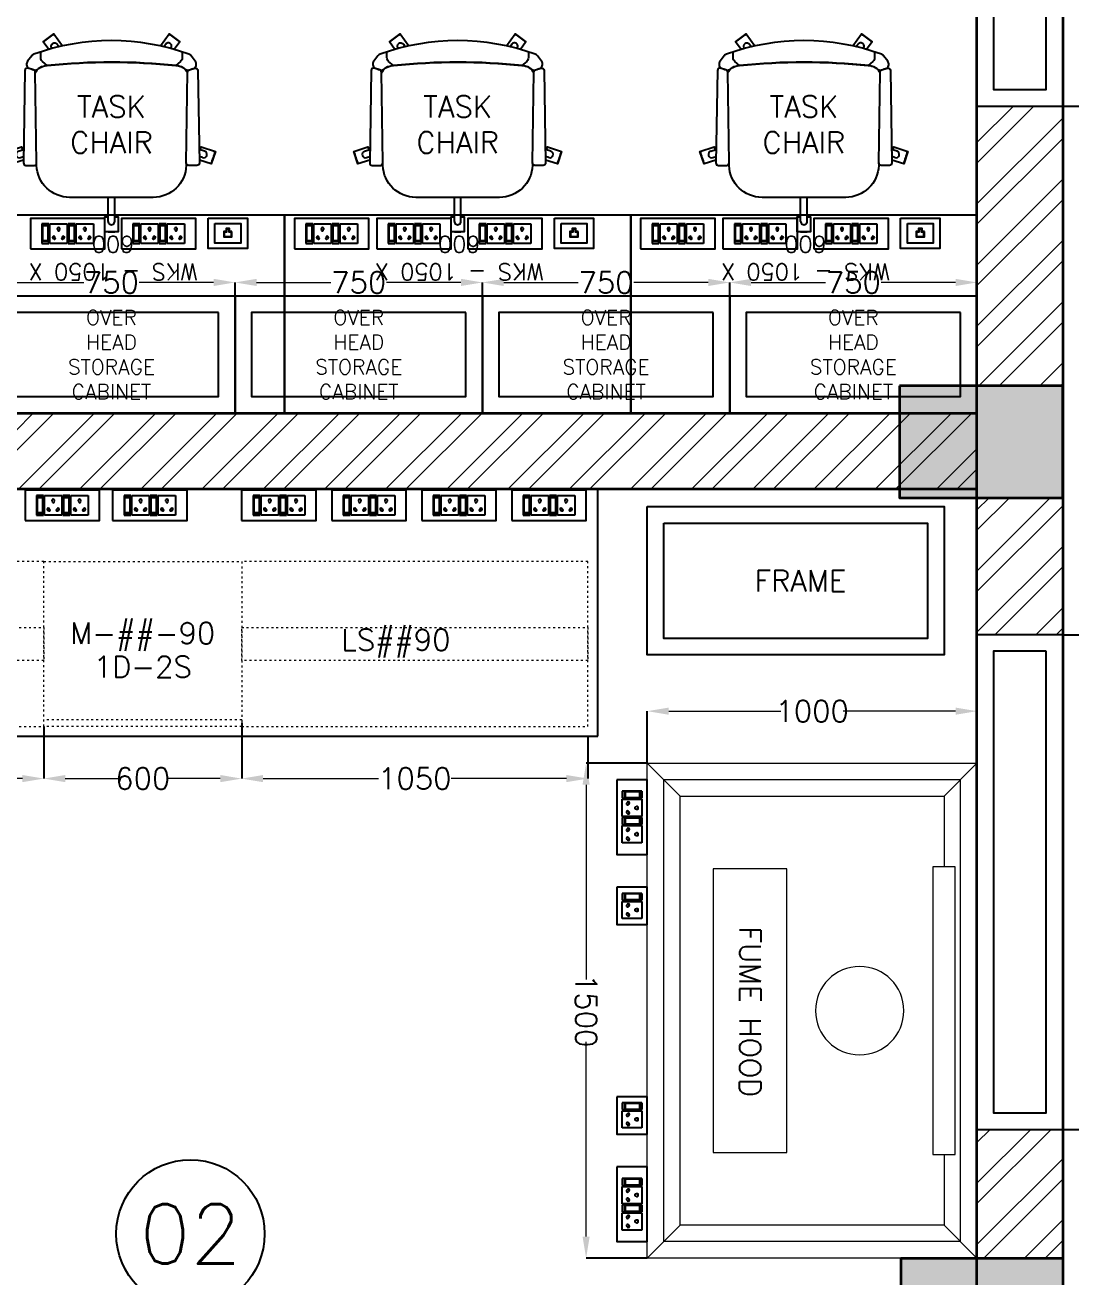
# Model space of a CAD drawing. Extents: x -52083 to 49512, y -145230 to 20224.
# Drawn here: x -27205 to -24033, y -5681 to -1885 of the extents above; entities that cross this region are included whole.
import ezdxf
from ezdxf.enums import TextEntityAlignment as Align

# ---------------------------------------------------------------- set-up
doc = ezdxf.new("R2010")
doc.units = 0
doc.header["$LTSCALE"] = 0.5
doc.header["$MEASUREMENT"] = 0
doc.header["$PDMODE"] = 32
doc.linetypes.add('ACAD_ISO03W100', pattern=[30, 12, -18])
for name, color, linetype, lineweight in [('COL', 1, 'Continuous', 35), ('DIM', 3, 'Continuous', 5), ('Hatch-1', 8, 'Continuous', 5), ('Sa-Block Text', 7, 'Continuous', 18), ('SUDHA', 7, 'Continuous', 13), ('wall-1', 7, 'Continuous', 35)]:
    doc.layers.add(name, color=color, linetype=linetype, lineweight=lineweight)
for name, color, linetype in [('Godrej chairs', 22, 'Continuous'), ('Godrej Furniture', 21, 'Continuous'), ('PDF_Text', 5, 'Continuous'), ('SA-3MRP', 1, 'Continuous'), ('SA-6MRP', 1, 'Continuous'), ('SA-6MUP', 223, 'Continuous'), ('SA-FUR', 3, 'Continuous'), ('SA-Lan', 3, 'Continuous')]:
    doc.layers.add(name, color=color, linetype=linetype)
doc.styles.get("Standard").update_dxf_attribs({"font": 'romans.shx'})
doc.dimstyles.new('Sa-dim', dxfattribs={"dimtxt": 65, "dimasz": 65, "dimexe": 0, "dimexo": 0, "dimtad": 0, "dimdec": 0, "dimdsep": 46, "dimtxsty": 'Standard', "dimcen": 0, "dimclrd": 256, "dimclre": 7, "dimclrt": 1, "dimadec": 0, "dimazin": 0, "dimtfac": 1, "dimtdec": 0, "dimtmove": 0, "dimatfit": 3, "dimfxl": 1, "dimlwd": -1, "dimarcsym": 0})
pattern_1 = [(45, (5394.74, 2e-13), (-92.80777, 92.80777), []), (45, (5456.61, 2e-13), (-92.80777, 92.80777), [])]

# ---------------------------------------------------------------- blocks, each defined once
blk = doc.blocks.new('*U109')
at = {"color": 5}
blk.add_wipeout([(50, 400), (50, 240), (1450, 240), (1450, 400)], dxfattribs=at)
blk.add_wipeout([(0, 450), (0, 190), (1500, 190), (1500, 450)], dxfattribs=at)
for points in [[(0, 450), (0, 190), (1500, 190), (1500, 450)], [(50, 400), (50, 240), (1450, 240), (1450, 400)]]:
    blk.add_lwpolyline(points, close=True, dxfattribs=at)
blk = doc.blocks.new('*D416')
at = {"layer": 'Defpoints', "color": 0, "transparency": 16777216}
for p in [(-24057.5, -630.5), (-23766.3, -630.5), (-24057.5, -2130.5)]:
    blk.add_point(p, dxfattribs=at)
at = {"layer": 'DIM', "color": 7, "lineweight": -2, "transparency": 16777216}
for p, q in [((-24057.5, -630.5), (-23766.3, -630.5)), ((-24057.5, -2130.5), (-23766.3, -2130.5))]:
    blk.add_line(p, q, dxfattribs=at)
at = {"layer": 'DIM', "transparency": 16777216}
for p, q in [((-23766.3, -695.5), (-23766.3, -1286)), ((-23766.3, -2065.5), (-23766.3, -1475.1))]:
    blk.add_line(p, q, dxfattribs=at)
for points in [[(-23777.1, -695.5), (-23755.5, -695.5), (-23766.3, -630.5)], [(-23777.1, -2065.5), (-23755.5, -2065.5), (-23766.3, -2130.5)]]:
    blk.add_solid(points, dxfattribs=at)
at = {"layer": 'DIM', "color": 1, "transparency": 16777216, "insert": (-23766.3, -1380.5), "char_height": 65, "attachment_point": 5, "rotation": 90}
blk.add_mtext('1500', dxfattribs=at)
blk = doc.blocks.new('*D421')
at = {"layer": 'Defpoints', "color": 0, "transparency": 16777216}
for p in [(-24057.5, -3733.4), (-23766.3, -3733.4), (-24057.5, -5233.4)]:
    blk.add_point(p, dxfattribs=at)
at = {"layer": 'DIM', "color": 7, "lineweight": -2, "transparency": 16777216}
for p, q in [((-24057.5, -3733.4), (-23766.3, -3733.4)), ((-24057.5, -5233.4), (-23766.3, -5233.4))]:
    blk.add_line(p, q, dxfattribs=at)
at = {"layer": 'DIM', "transparency": 16777216}
for p, q in [((-23766.3, -3798.4), (-23766.3, -4388.9)), ((-23766.3, -5168.4), (-23766.3, -4577.9))]:
    blk.add_line(p, q, dxfattribs=at)
for points in [[(-23777.1, -3798.4), (-23755.5, -3798.4), (-23766.3, -3733.4)], [(-23777.1, -5168.4), (-23755.5, -5168.4), (-23766.3, -5233.4)]]:
    blk.add_solid(points, dxfattribs=at)
at = {"layer": 'DIM', "color": 1, "transparency": 16777216, "insert": (-23766.3, -4483.4), "char_height": 65, "attachment_point": 5, "rotation": 90}
blk.add_mtext('1500', dxfattribs=at)
blk = doc.blocks.new('Taskchair')
at = {"layer": 'Godrej chairs', "color": 7, "ltscale": 10}
for p, q in [((-214.6, 220.3), (-214.6, 220.3)), ((-282.4, -81.2), (-266.1, -76)), ((-276.2, -100.3), (-266.5, -97.1)), ((282.4, -81.2), (266.1, -76)), ((276.2, -100.3), (266.5, -97.1)), ((-10, -293.7), (-10, -221.3)), ((10, -293.7), (10, -221.3))]:
    blk.add_line(p, q, dxfattribs=at)
for points in [[(-190.2, 227.7), (-207.2, 251.2), (-174.8, 274.7), (-148.4, 238.3)], [(148.4, 238.3), (174.8, 274.7), (207.2, 251.2), (190.2, 227.7)], [(164.5, 243.5), (164.5, 243.5)], [(180.7, 231.7), (180.7, 231.7)], [(-241.7, 208.3), (-241.7, 208.3)], [(-234.9, 213.3), (-234.9, 213.3)], [(214.6, 220.3), (214.6, 220.3)], [(214.6, 220.3), (214.6, 220.3)], [(214.6, 220.3), (214.6, 220.3)], [(241.7, 208.3), (241.7, 208.3)], [(-218.9, 171.1), (-218.9, 171.1)], [(-218.9, 171.1), (-218.9, 171.1)], [(-195, 179.1), (-195, 179.1)], [(195, 179.1), (195, 179.1)], [(218.9, 171.1), (218.9, 171.1)], [(218.9, 171.1), (218.9, 171.1)], [(218.9, 171.1), (218.9, 171.1)], [(-266.6, -107.7), (-302.9, -119.5), (-315.3, -81.4), (-272.5, -67.5), (-269.4, -77)], [(269.4, -77), (272.5, -67.5), (315.3, -81.4), (302.9, -119.5), (266.6, -107.7)], [(10, -280), (20, -280), (20, -325), (-20, -325), (-20, -280), (-10, -280)]]:
    blk.add_lwpolyline(points, dxfattribs=at)
for points in [[(-174.5, 274.2, 0.030798), (-206.8, 250.7)], [(206.8, 250.7, 0.030798), (174.5, 274.2)], [(221.5, 169, 0.261227), (235.8, 165.9, 0.000719), (251.5, 171, 0.414214), (254.3, 192), (241.7, 208.3, 0.143437), (234.9, 213.3, 0.174712), (-234.9, 213.3, 0.143437), (-241.7, 208.3), (-254.3, 192, 0.414214), (-251.5, 171, 0.000719), (-235.8, 165.9, 0.261227), (-221.5, 169, -0.182992), (-195, 179.1), (-209.5, 191.6, -0.217315), (-214.6, 202.9), (-214.6, 220.3)], [(-179.9, 230.6), (-180.7, 231.7, -1), (-164.5, 243.5), (-159, 235.9)], [(179.9, 230.6), (180.7, 231.7, 1), (164.5, 243.5), (159, 235.9)], [(214.6, 220.3), (214.6, 220.3), (214.6, 202.9, -0.217315), (209.5, 191.6), (195, 179.1, -0.161268), (218.9, 171.1), (218.9, 171.1)], [(-231.1, 156.3, -0.28884), (-195, 179.1, -0.051282), (195, 179.1, -0.28884), (231.1, 156.3)], [(196.9, 179, 0.051149), (-195, 179.1)], [(227, -116.4), (226.8, -124.1, -0.405093), (126.8, -220.9), (-126.8, -220.9, -0.405093), (-226.8, -124.1), (-227, -116.4)]]:
    blk.add_lwpolyline(points, format="xyb", dxfattribs=at)
for points in [[(-259.3, -124.1), (-234.5, -124.1, 0.423389), (-227, -116.3), (-231.1, 159.2, 0.318217), (-236.4, 166.1), (-252.5, 171.2, 0.507849), (-262.2, 164), (-266.8, -116.6, 0.413746)], [(259.3, -124.1), (234.5, -124.1, -0.423389), (227, -116.3), (231.1, 159.2, -0.318217), (236.4, 166.1), (252.5, 171.2, -0.507849), (262.2, 164), (266.8, -116.6, -0.413746)]]:
    blk.add_lwpolyline(points, format="xyb", close=True, dxfattribs=at)
for centre, radius, start, end in [((0, 0), 325, 194.4719, 201.5281), ((-279.3, -90.7), 10, 108, 288), ((279.3, -90.7), 10, 252, 72), ((0, 0), 325, 338.4719, 345.5281), ((0, -293.7), 10, 180, 0), ((0, 0), 325, 266.4719, 273.5281)]:
    blk.add_arc(centre, radius, start, end, dxfattribs=at)
at = {"layer": 'PDF_Text', "insert": (0, 0), "char_height": 65, "width": 310.353, "attachment_point": 5}
blk.add_mtext('{\\C1;TASK CHAIR}', dxfattribs=at)
blk = doc.blocks.new('A$C3AAB5AD5')
at = {"layer": 'Godrej Furniture', "color": 1, "ltscale": 10}
blk.add_lwpolyline([(0, 535.2), (1050, 535.2), (1050, 1135.2), (0, 1135.2)], close=True, dxfattribs=at)
at = {"layer": 'Godrej Furniture', "color": 7, "rotation": 180}
blk.add_blockref('Taskchair', (525, 260.2), dxfattribs=at)
at = {"color": 7, "lineweight": 0, "ltscale": 500, "insert": (520.1, 665.3), "char_height": 50, "attachment_point": 5}
blk.add_mtext_dynamic_manual_height_columns('WKS - 1050 X 600', width=575.671, gutter_width=1, heights=[0], dxfattribs=at)
blk = doc.blocks.new('*U123')
at = {"color": 30}
for points in [[(-750, -355), (0, -355), (0, 0), (-750, 0)], [(-700, -305), (-50, -305), (-50, -50), (-700, -50)]]:
    blk.add_lwpolyline(points, close=True, dxfattribs=at)
blk = doc.blocks.new('*D485')
at = {"layer": 'Defpoints', "color": 0, "transparency": 16777216}
for p in [(-26567.5, -2665.1), (-27317.5, -2706.3), (-26567.5, -2706.3)]:
    blk.add_point(p, dxfattribs=at)
at = {"layer": 'DIM', "color": 7, "lineweight": -2, "transparency": 16777216}
for p, q in [((-27317.5, -2706.3), (-27317.5, -2665.1)), ((-26567.5, -2706.3), (-26567.5, -2665.1))]:
    blk.add_line(p, q, dxfattribs=at)
at = {"layer": 'DIM', "transparency": 16777216}
for p, q in [((-27252.5, -2665.1), (-27026.7, -2665.1)), ((-26632.5, -2665.1), (-26858.3, -2665.1))]:
    blk.add_line(p, q, dxfattribs=at)
for points in [[(-27252.5, -2654.2), (-27252.5, -2675.9), (-27317.5, -2665.1)], [(-26632.5, -2654.2), (-26632.5, -2675.9), (-26567.5, -2665.1)]]:
    blk.add_solid(points, dxfattribs=at)
at = {"layer": 'DIM', "color": 1, "transparency": 16777216, "insert": (-26942.5, -2665.1), "char_height": 65, "attachment_point": 5}
blk.add_mtext('750', dxfattribs=at)
blk = doc.blocks.new('*D486')
at = {"layer": 'Defpoints', "color": 0, "transparency": 16777216}
for p in [(-25817.5, -2665.1), (-26567.5, -2706.3), (-25817.5, -2706.3)]:
    blk.add_point(p, dxfattribs=at)
at = {"layer": 'DIM', "color": 7, "lineweight": -2, "transparency": 16777216}
for p, q in [((-26567.5, -2706.3), (-26567.5, -2665.1)), ((-25817.5, -2706.3), (-25817.5, -2665.1))]:
    blk.add_line(p, q, dxfattribs=at)
at = {"layer": 'DIM', "transparency": 16777216}
for p, q in [((-26502.5, -2665.1), (-26276.7, -2665.1)), ((-25882.5, -2665.1), (-26108.3, -2665.1))]:
    blk.add_line(p, q, dxfattribs=at)
for points in [[(-26502.5, -2654.2), (-26502.5, -2675.9), (-26567.5, -2665.1)], [(-25882.5, -2654.2), (-25882.5, -2675.9), (-25817.5, -2665.1)]]:
    blk.add_solid(points, dxfattribs=at)
at = {"layer": 'DIM', "color": 1, "transparency": 16777216, "insert": (-26192.5, -2665.1), "char_height": 65, "attachment_point": 5}
blk.add_mtext('750', dxfattribs=at)
blk = doc.blocks.new('*D487')
at = {"layer": 'Defpoints', "color": 0, "transparency": 16777216}
for p in [(-25067.5, -2665.1), (-25817.5, -2706.3), (-25067.5, -2706.3)]:
    blk.add_point(p, dxfattribs=at)
at = {"layer": 'DIM', "color": 7, "lineweight": -2, "transparency": 16777216}
for p, q in [((-25817.5, -2706.3), (-25817.5, -2665.1)), ((-25067.5, -2706.3), (-25067.5, -2665.1))]:
    blk.add_line(p, q, dxfattribs=at)
at = {"layer": 'DIM', "transparency": 16777216}
for p, q in [((-25752.5, -2665.1), (-25526.7, -2665.1)), ((-25132.5, -2665.1), (-25358.3, -2665.1))]:
    blk.add_line(p, q, dxfattribs=at)
for points in [[(-25752.5, -2654.2), (-25752.5, -2675.9), (-25817.5, -2665.1)], [(-25132.5, -2654.2), (-25132.5, -2675.9), (-25067.5, -2665.1)]]:
    blk.add_solid(points, dxfattribs=at)
at = {"layer": 'DIM', "color": 1, "transparency": 16777216, "insert": (-25442.5, -2665.1), "char_height": 65, "attachment_point": 5}
blk.add_mtext('750', dxfattribs=at)
blk = doc.blocks.new('*D488')
at = {"layer": 'Defpoints', "color": 0, "transparency": 16777216}
for p in [(-24317.5, -2665.1), (-25067.5, -2706.3), (-24317.5, -2706.3)]:
    blk.add_point(p, dxfattribs=at)
at = {"layer": 'DIM', "color": 7, "lineweight": -2, "transparency": 16777216}
for p, q in [((-25067.5, -2706.3), (-25067.5, -2665.1)), ((-24317.5, -2706.3), (-24317.5, -2665.1))]:
    blk.add_line(p, q, dxfattribs=at)
at = {"layer": 'DIM', "transparency": 16777216}
for p, q in [((-25002.5, -2665.1), (-24776.7, -2665.1)), ((-24382.5, -2665.1), (-24608.3, -2665.1))]:
    blk.add_line(p, q, dxfattribs=at)
for points in [[(-25002.5, -2654.2), (-25002.5, -2675.9), (-25067.5, -2665.1)], [(-24382.5, -2654.2), (-24382.5, -2675.9), (-24317.5, -2665.1)]]:
    blk.add_solid(points, dxfattribs=at)
at = {"layer": 'DIM', "color": 1, "transparency": 16777216, "insert": (-24692.5, -2665.1), "char_height": 65, "attachment_point": 5}
blk.add_mtext('750', dxfattribs=at)
blk = doc.blocks.new('*U133')
at = {"ltscale": 300}
for p, q in [((-78.1, 29.8), (-78.1, -29.8)), ((-78.1, 29.8), (-78.1, -29.8)), ((-57.3, 29.8), (-78.1, 29.8)), ((-78.1, 29.8), (-57.3, 29.8)), ((-76.3, 23.3), (-76.3, -23.3)), ((-59.1, 23.3), (-76.3, 23.3)), ((-59.1, -23.3), (-59.1, 23.3)), ((-57.3, -29.8), (-57.3, 29.8)), ((-53.9, 29.8), (-1.7, 29.8)), ((-53.9, -29.8), (-53.9, 29.8)), ((-1.7, 29.8), (-1.7, -29.8)), ((1.7, 29.8), (1.7, -29.8)), ((1.7, 29.8), (1.7, -29.8)), ((22.5, 29.8), (1.7, 29.8)), ((1.7, 29.8), (22.5, 29.8)), ((3.5, 23.3), (3.5, -23.3)), ((20.7, 23.3), (3.5, 23.3)), ((20.7, -23.3), (20.7, 23.3)), ((22.5, -29.8), (22.5, 29.8)), ((25.9, -29.8), (25.9, 29.8)), ((25.9, 29.8), (78.1, 29.8)), ((78.1, 29.8), (78.1, -29.8)), ((-78.1, -29.8), (-57.3, -29.8)), ((-76.3, -21.2), (-59.1, -21.2)), ((-76.3, -23.3), (-59.1, -23.3)), ((-1.7, -29.8), (-53.9, -29.8)), ((1.7, -29.8), (22.5, -29.8)), ((3.5, -21.2), (20.7, -21.2)), ((3.5, -23.3), (20.7, -23.3)), ((78.1, -29.8), (25.9, -29.8))]:
    blk.add_line(p, q, dxfattribs=at)
blk.add_lwpolyline([(-113, -46), (113, -46), (113, 46), (-113, 46)], close=True, dxfattribs=at)
for centre, radius, start, end in [((-27.8, 14.7), 4.06, 307.1584, 232.8416), ((-27.8, 10.6), 2.59, 161.4031, 18.5969), ((52, 14.7), 4.06, 307.1584, 232.8416), ((52, 10.6), 2.59, 161.4031, 18.5969), ((-42.7, -11.6), 3.5, 5.2689, 272.51), ((-39.9, -14), 2.82, 202.6838, 75.0951), ((-15.7, -14), 2.82, 104.9049, 337.3162), ((-12.9, -11.6), 3.5, 267.49, 174.7311), ((37.1, -11.6), 3.5, 5.2689, 272.51), ((39.9, -14), 2.82, 202.6838, 75.0951), ((64.1, -14), 2.82, 104.9049, 337.3162), ((66.9, -11.6), 3.5, 267.49, 174.7311)]:
    blk.add_arc(centre, radius, start, end, dxfattribs=at)
at = {"layer": 'Sa-Block Text', "flags": 1}
for tag, p in [('PROJECTNAME', (102.4, 776)), ('FLOOR', (102.4, 686.5)), ('LABNAME', (102.4, 577)), ('ITEMNO:', (102.4, 479.7))]:
    blk.add_attdef(tag, text='', height=65, dxfattribs=at).set_placement(p, align=Align.MIDDLE_CENTER)
at = {"layer": 'Sa-Block Text'}
blk.add_attdef('CATALOGUE', text='', height=65, dxfattribs=at).set_placement((102.4, 360.5), align=Align.MIDDLE_CENTER)
blk = doc.blocks.new('*U130')
for p, q in [((-78.1, 29.8), (-78.1, -29.8)), ((-78.1, 29.8), (-78.1, -29.8)), ((-57.3, 29.8), (-78.1, 29.8)), ((-78.1, 29.8), (-57.3, 29.8)), ((-76.3, 23.3), (-76.3, -23.3)), ((-59.1, 23.3), (-76.3, 23.3)), ((-59.1, -23.3), (-59.1, 23.3)), ((-57.3, -29.8), (-57.3, 29.8)), ((-53.9, 29.8), (-1.7, 29.8)), ((-53.9, -29.8), (-53.9, 29.8)), ((-1.7, 29.8), (-1.7, -29.8)), ((1.7, 29.8), (1.7, -29.8)), ((1.7, 29.8), (1.7, -29.8)), ((22.5, 29.8), (1.7, 29.8)), ((1.7, 29.8), (22.5, 29.8)), ((3.5, 23.3), (3.5, -23.3)), ((20.7, 23.3), (3.5, 23.3)), ((20.7, -23.3), (20.7, 23.3)), ((22.5, -29.8), (22.5, 29.8)), ((25.9, -29.8), (25.9, 29.8)), ((25.9, 29.8), (78.1, 29.8)), ((78.1, 29.8), (78.1, -29.8)), ((-78.1, -29.8), (-57.3, -29.8)), ((-76.3, -21.2), (-59.1, -21.2)), ((-76.3, -23.3), (-59.1, -23.3)), ((-1.7, -29.8), (-53.9, -29.8)), ((1.7, -29.8), (22.5, -29.8)), ((3.5, -21.2), (20.7, -21.2)), ((3.5, -23.3), (20.7, -23.3)), ((78.1, -29.8), (25.9, -29.8))]:
    blk.add_line(p, q)
blk.add_lwpolyline([(-113, -46), (113, -46), (113, 46), (-113, 46)], close=True)
for centre, radius, start, end in [((-27.8, 14.7), 4.06, 307.1584, 232.8416), ((-27.8, 10.6), 2.59, 161.4031, 18.5969), ((52, 14.7), 4.06, 307.1584, 232.8416), ((52, 10.6), 2.59, 161.4031, 18.5969), ((-42.7, -11.6), 3.5, 5.2689, 272.51), ((-39.9, -14), 2.82, 202.6838, 75.0951), ((-15.7, -14), 2.82, 104.9049, 337.3162), ((-12.9, -11.6), 3.5, 267.49, 174.7311), ((37.1, -11.6), 3.5, 5.2689, 272.51), ((39.9, -14), 2.82, 202.6838, 75.0951), ((64.1, -14), 2.82, 104.9049, 337.3162), ((66.9, -11.6), 3.5, 267.49, 174.7311)]:
    blk.add_arc(centre, radius, start, end)
at = {"layer": 'Sa-Block Text', "flags": 1}
for tag, p in [('PROJECTNAME', (14.8, 619.1)), ('FLOOR', (14.8, 529.6)), ('LABNAME', (14.8, 420.1)), ('ITEMNO:', (14.8, 322.8))]:
    blk.add_attdef(tag, text='', height=65, dxfattribs=at).set_placement(p, align=Align.MIDDLE_CENTER)
at = {"layer": 'Sa-Block Text'}
blk.add_attdef('CATALOGUE', text='', height=65, dxfattribs=at).set_placement((14.8, 173.9), align=Align.MIDDLE_CENTER)
blk = doc.blocks.new('*U132')
for points in [[(-59.4, 46), (59.4, 46), (59.4, -46), (-59.4, -46)], [(-39.1, 29.8), (39.1, 29.8), (39.1, -29.8), (-39.1, -29.8)], [(12.4, 5.6), (5.4, 5.6), (5.4, 14.6), (-5.4, 14.6), (-5.4, 5.6), (-12.4, 5.6), (-12.4, -10.5), (12.4, -10.5)], [(11.1, 4.3), (4.1, 4.3), (4.1, 13.4), (-4.1, 13.4), (-4.1, 4.3), (-11.1, 4.3), (-11.1, -9.2), (11.1, -9.2)]]:
    blk.add_lwpolyline(points, close=True)
at = {"layer": 'Sa-Block Text', "flags": 1}
for tag, p in [('PROJECTNAME', (15.2, 670.6)), ('FLOOR', (15.2, 581.1)), ('LABNAME', (15.2, 471.6)), ('ITEMNO:', (15.2, 374.3))]:
    blk.add_attdef(tag, text='', height=65, dxfattribs=at).set_placement(p, align=Align.MIDDLE_CENTER)
at = {"layer": 'Sa-Block Text'}
blk.add_attdef('CATALOGUE', text='', height=65, dxfattribs=at).set_placement((15.2, 223), align=Align.MIDDLE_CENTER)
blk = doc.blocks.new('*U125')
at = {"layer": 'SUDHA', "color": 1}
for p, q in [((100, -100), (0, 0)), ((1400, -100), (1500, 0)), ((50, -50), (1450, -50)), ((50, -50), (50, -950)), ((1450, -50), (1450, -950)), ((100, -900), (0, -1000)), ((1400, -900), (1500, -1000)), ((50, -950), (1450, -950))]:
    blk.add_line(p, q, dxfattribs=at)
for points in [[(0, -1000), (1500, -1000), (1500, 0), (0, 0)], [(314, -66), (1186, -66), (1186, -134), (314, -134)], [(320, -576.4), (1180, -576.4), (1180, -800), (320, -800)]]:
    blk.add_lwpolyline(points, close=True, dxfattribs=at)
blk.add_lwpolyline([(314, -100), (100, -100), (100, -900), (1400, -900), (1400, -100), (1186, -100)], dxfattribs=at)
blk.add_circle((750, -355.8), 134, dxfattribs=at)
blk.add_attdef('TITLE', text='', height=65).set_placement((750, -688.2), align=Align.MIDDLE_CENTER)
blk = doc.blocks.new('*U122')
at = {"color": 30}
for points in [[(-900, -450), (0, -450), (0, 0), (-900, 0)], [(-850, -400), (-50, -400), (-50, -50), (-850, -50)]]:
    blk.add_lwpolyline(points, close=True, dxfattribs=at)
blk = doc.blocks.new('A$C054a1436')
at = {"color": 1}
blk.add_circle((225, 225), 225, dxfattribs=at)
blk.add_attdef('T1', text='', height=180).set_placement((225, 225), align=Align.MIDDLE_CENTER)
blk = doc.blocks.new('*U604')
for p, q in [((-78.1, 29.8), (-78.1, -29.8)), ((-78.1, 29.8), (-78.1, -29.8)), ((-57.3, 29.8), (-78.1, 29.8)), ((-78.1, 29.8), (-57.3, 29.8)), ((-76.3, 23.3), (-76.3, -23.3)), ((-59.1, 23.3), (-76.3, 23.3)), ((-59.1, -23.3), (-59.1, 23.3)), ((-57.3, -29.8), (-57.3, 29.8)), ((-53.9, 29.8), (-1.7, 29.8)), ((-53.9, -29.8), (-53.9, 29.8)), ((-1.7, 29.8), (-1.7, -29.8)), ((1.7, 29.8), (1.7, -29.8)), ((1.7, 29.8), (1.7, -29.8)), ((22.5, 29.8), (1.7, 29.8)), ((1.7, 29.8), (22.5, 29.8)), ((3.5, 23.3), (3.5, -23.3)), ((20.7, 23.3), (3.5, 23.3)), ((20.7, -23.3), (20.7, 23.3)), ((22.5, -29.8), (22.5, 29.8)), ((25.9, -29.8), (25.9, 29.8)), ((25.9, 29.8), (78.1, 29.8)), ((78.1, 29.8), (78.1, -29.8)), ((-78.1, -29.8), (-57.3, -29.8)), ((-76.3, -21.2), (-59.1, -21.2)), ((-76.3, -23.3), (-59.1, -23.3)), ((-1.7, -29.8), (-53.9, -29.8)), ((1.7, -29.8), (22.5, -29.8)), ((3.5, -21.2), (20.7, -21.2)), ((3.5, -23.3), (20.7, -23.3)), ((78.1, -29.8), (25.9, -29.8))]:
    blk.add_line(p, q)
blk.add_lwpolyline([(-113, -46), (113, -46), (113, 46), (-113, 46)], close=True)
for centre, radius, start, end in [((-27.8, 14.7), 4.06, 307.1584, 232.8416), ((-27.8, 10.6), 2.59, 161.4031, 18.5969), ((52, 14.7), 4.06, 307.1584, 232.8416), ((52, 10.6), 2.59, 161.4031, 18.5969), ((-42.7, -11.6), 3.5, 5.2689, 272.51), ((-39.9, -14), 2.82, 202.6838, 75.0951), ((-15.7, -14), 2.82, 104.9049, 337.3162), ((-12.9, -11.6), 3.5, 267.49, 174.7311), ((37.1, -11.6), 3.5, 5.2689, 272.51), ((39.9, -14), 2.82, 202.6838, 75.0951), ((64.1, -14), 2.82, 104.9049, 337.3162), ((66.9, -11.6), 3.5, 267.49, 174.7311)]:
    blk.add_arc(centre, radius, start, end)
at = {"layer": 'Sa-Block Text', "flags": 1}
for tag, p in [('PROJECTNAME', (14.8, 619.1)), ('FLOOR', (14.8, 529.6)), ('LABNAME', (14.8, 420.1)), ('ITEMNO:', (14.8, 322.8))]:
    blk.add_attdef(tag, text='', height=65, dxfattribs=at).set_placement(p, align=Align.MIDDLE_CENTER)
at = {"layer": 'Sa-Block Text'}
blk.add_attdef('CATALOGUE', text='', height=65, dxfattribs=at).set_placement((14.8, 173.9), align=Align.MIDDLE_CENTER)
blk = doc.blocks.new('*U605')
at = {"ltscale": 300}
for p, q in [((-78.1, 29.8), (-78.1, -29.8)), ((-78.1, 29.8), (-78.1, -29.8)), ((-57.3, 29.8), (-78.1, 29.8)), ((-78.1, 29.8), (-57.3, 29.8)), ((-76.3, 23.3), (-76.3, -23.3)), ((-59.1, 23.3), (-76.3, 23.3)), ((-59.1, -23.3), (-59.1, 23.3)), ((-57.3, -29.8), (-57.3, 29.8)), ((-53.9, 29.8), (-1.7, 29.8)), ((-53.9, -29.8), (-53.9, 29.8)), ((-1.7, 29.8), (-1.7, -29.8)), ((1.7, 29.8), (1.7, -29.8)), ((1.7, 29.8), (1.7, -29.8)), ((22.5, 29.8), (1.7, 29.8)), ((1.7, 29.8), (22.5, 29.8)), ((3.5, 23.3), (3.5, -23.3)), ((20.7, 23.3), (3.5, 23.3)), ((20.7, -23.3), (20.7, 23.3)), ((22.5, -29.8), (22.5, 29.8)), ((25.9, -29.8), (25.9, 29.8)), ((25.9, 29.8), (78.1, 29.8)), ((78.1, 29.8), (78.1, -29.8)), ((-78.1, -29.8), (-57.3, -29.8)), ((-76.3, -21.2), (-59.1, -21.2)), ((-76.3, -23.3), (-59.1, -23.3)), ((-1.7, -29.8), (-53.9, -29.8)), ((1.7, -29.8), (22.5, -29.8)), ((3.5, -21.2), (20.7, -21.2)), ((3.5, -23.3), (20.7, -23.3)), ((78.1, -29.8), (25.9, -29.8))]:
    blk.add_line(p, q, dxfattribs=at)
blk.add_lwpolyline([(-113, -46), (113, -46), (113, 46), (-113, 46)], close=True, dxfattribs=at)
for centre, radius, start, end in [((-27.8, 14.7), 4.06, 307.1584, 232.8416), ((-27.8, 10.6), 2.59, 161.4031, 18.5969), ((52, 14.7), 4.06, 307.1584, 232.8416), ((52, 10.6), 2.59, 161.4031, 18.5969), ((-42.7, -11.6), 3.5, 5.2689, 272.51), ((-39.9, -14), 2.82, 202.6838, 75.0951), ((-15.7, -14), 2.82, 104.9049, 337.3162), ((-12.9, -11.6), 3.5, 267.49, 174.7311), ((37.1, -11.6), 3.5, 5.2689, 272.51), ((39.9, -14), 2.82, 202.6838, 75.0951), ((64.1, -14), 2.82, 104.9049, 337.3162), ((66.9, -11.6), 3.5, 267.49, 174.7311)]:
    blk.add_arc(centre, radius, start, end, dxfattribs=at)
at = {"layer": 'Sa-Block Text', "flags": 1}
for tag, p in [('PROJECTNAME', (102.4, 776)), ('FLOOR', (102.4, 686.5)), ('LABNAME', (102.4, 577)), ('ITEMNO:', (102.4, 479.7))]:
    blk.add_attdef(tag, text='', height=65, dxfattribs=at).set_placement(p, align=Align.MIDDLE_CENTER)
at = {"layer": 'Sa-Block Text'}
blk.add_attdef('CATALOGUE', text='', height=65, dxfattribs=at).set_placement((102.4, 360.5), align=Align.MIDDLE_CENTER)
blk = doc.blocks.new('*D608')
at = {"layer": 'Defpoints', "color": 0, "transparency": 16777216}
for p in [(-25502.9, -4123.3), (-25317.5, -4123.3), (-25317.5, -5623.3)]:
    blk.add_point(p, dxfattribs=at)
at = {"layer": 'DIM', "color": 7, "lineweight": -2, "transparency": 16777216}
for p, q in [((-25317.5, -4123.3), (-25502.9, -4123.3)), ((-25317.5, -5623.3), (-25502.9, -5623.3))]:
    blk.add_line(p, q, dxfattribs=at)
at = {"layer": 'DIM', "transparency": 16777216}
for p, q in [((-25502.9, -4188.3), (-25502.9, -4778.8)), ((-25502.9, -5558.3), (-25502.9, -4967.8))]:
    blk.add_line(p, q, dxfattribs=at)
for points in [[(-25513.7, -4188.3), (-25492.1, -4188.3), (-25502.9, -4123.3)], [(-25513.7, -5558.3), (-25492.1, -5558.3), (-25502.9, -5623.3)]]:
    blk.add_solid(points, dxfattribs=at)
at = {"layer": 'DIM', "color": 1, "transparency": 16777216, "insert": (-25502.9, -4873.3), "char_height": 65, "attachment_point": 5, "rotation": 270}
blk.add_mtext('1500', dxfattribs=at)
blk = doc.blocks.new('*U606')
at = {"ltscale": 300}
for p, q in [((-78.1, 29.8), (-78.1, -29.8)), ((-78.1, 29.8), (-78.1, -29.8)), ((-57.3, 29.8), (-78.1, 29.8)), ((-78.1, 29.8), (-57.3, 29.8)), ((-76.3, 23.3), (-76.3, -23.3)), ((-59.1, 23.3), (-76.3, 23.3)), ((-59.1, -23.3), (-59.1, 23.3)), ((-57.3, -29.8), (-57.3, 29.8)), ((-53.9, 29.8), (-1.7, 29.8)), ((-53.9, -29.8), (-53.9, 29.8)), ((-1.7, 29.8), (-1.7, -29.8)), ((1.7, 29.8), (1.7, -29.8)), ((1.7, 29.8), (1.7, -29.8)), ((22.5, 29.8), (1.7, 29.8)), ((1.7, 29.8), (22.5, 29.8)), ((3.5, 23.3), (3.5, -23.3)), ((20.7, 23.3), (3.5, 23.3)), ((20.7, -23.3), (20.7, 23.3)), ((22.5, -29.8), (22.5, 29.8)), ((25.9, -29.8), (25.9, 29.8)), ((25.9, 29.8), (78.1, 29.8)), ((78.1, 29.8), (78.1, -29.8)), ((-78.1, -29.8), (-57.3, -29.8)), ((-76.3, -21.2), (-59.1, -21.2)), ((-76.3, -23.3), (-59.1, -23.3)), ((-1.7, -29.8), (-53.9, -29.8)), ((1.7, -29.8), (22.5, -29.8)), ((3.5, -21.2), (20.7, -21.2)), ((3.5, -23.3), (20.7, -23.3)), ((78.1, -29.8), (25.9, -29.8))]:
    blk.add_line(p, q, dxfattribs=at)
blk.add_lwpolyline([(-113, -46), (113, -46), (113, 46), (-113, 46)], close=True, dxfattribs=at)
for centre, radius, start, end in [((-27.8, 14.7), 4.06, 307.1584, 232.8416), ((-27.8, 10.6), 2.59, 161.4031, 18.5969), ((52, 14.7), 4.06, 307.1584, 232.8416), ((52, 10.6), 2.59, 161.4031, 18.5969), ((-42.7, -11.6), 3.5, 5.2689, 272.51), ((-39.9, -14), 2.82, 202.6838, 75.0951), ((-15.7, -14), 2.82, 104.9049, 337.3162), ((-12.9, -11.6), 3.5, 267.49, 174.7311), ((37.1, -11.6), 3.5, 5.2689, 272.51), ((39.9, -14), 2.82, 202.6838, 75.0951), ((64.1, -14), 2.82, 104.9049, 337.3162), ((66.9, -11.6), 3.5, 267.49, 174.7311)]:
    blk.add_arc(centre, radius, start, end, dxfattribs=at)
at = {"layer": 'Sa-Block Text', "flags": 1}
for tag, p in [('PROJECTNAME', (102.4, 776)), ('FLOOR', (102.4, 686.5)), ('LABNAME', (102.4, 577)), ('ITEMNO:', (102.4, 479.7))]:
    blk.add_attdef(tag, text='', height=65, dxfattribs=at).set_placement(p, align=Align.MIDDLE_CENTER)
at = {"layer": 'Sa-Block Text'}
blk.add_attdef('CATALOGUE', text='', height=65, dxfattribs=at).set_placement((102.4, 360.5), align=Align.MIDDLE_CENTER)
blk = doc.blocks.new('3M-RP')
for p, q in [((18.3, 75.8), (18.3, 16.2)), ((18.3, 75.8), (18.3, 16.2)), ((39.1, 75.8), (18.3, 75.8)), ((18.3, 75.8), (39.1, 75.8)), ((20.1, 69.3), (20.1, 22.7)), ((37.3, 69.3), (20.1, 69.3)), ((37.3, 22.7), (37.3, 69.3)), ((39.1, 16.2), (39.1, 75.8)), ((42.5, 75.8), (94.7, 75.8)), ((42.5, 16.2), (42.5, 75.8)), ((94.7, 75.8), (94.7, 16.2)), ((18.3, 16.2), (39.1, 16.2)), ((20.1, 24.8), (37.3, 24.8)), ((20.1, 22.7), (37.3, 22.7)), ((94.7, 16.2), (42.5, 16.2))]:
    blk.add_line(p, q)
blk.add_lwpolyline([(0, 0), (113, 0), (113, 92), (0, 92)], close=True)
for centre, radius, start, end in [((68.6, 60.7), 4.06, 307.1584, 232.8416), ((68.6, 56.6), 2.59, 161.4031, 18.5969), ((53.7, 34.4), 3.5, 5.2689, 272.51), ((56.5, 32), 2.82, 202.6838, 75.0951), ((80.7, 32), 2.82, 104.9049, 337.3162), ((83.5, 34.4), 3.5, 267.49, 174.7311)]:
    blk.add_arc(centre, radius, start, end)
at = {"layer": 'Sa-Block Text', "flags": 1}
for tag, p in [('LAB', (56.5, 92)), ('ITEM', (56.5, -35)), ('CATALOGUE', (87, -160))]:
    blk.add_attdef(tag, text='', height=65, dxfattribs=at).set_placement(p, align=Align.MIDDLE_CENTER)
blk = doc.blocks.new('WT-1050')
at = {"layer": 'SA-FUR', "color": 230, "linetype": 'ACAD_ISO03W100', "lineweight": 13}
for points in [[(-1050, 0), (0, 0), (0, 500), (-1050, 500)], [(-1050, 300), (0, 300), (0, 200), (-1050, 200)]]:
    blk.add_lwpolyline(points, close=True, dxfattribs=at)
blk = doc.blocks.new('*D663')
at = {"layer": 'Defpoints', "color": 0, "transparency": 16777216}
for p in [(-28197.5, -3999.4), (-27147.5, -4041.4), (-27147.5, -4169.6)]:
    blk.add_point(p, dxfattribs=at)
at = {"layer": 'DIM', "color": 7, "lineweight": -2, "transparency": 16777216}
for p, q in [((-28197.5, -3999.4), (-28197.5, -4169.6)), ((-27147.5, -4041.4), (-27147.5, -4169.6))]:
    blk.add_line(p, q, dxfattribs=at)
at = {"layer": 'DIM', "transparency": 16777216}
for p, q in [((-28132.5, -4169.6), (-27783, -4169.6)), ((-27212.5, -4169.6), (-27562, -4169.6))]:
    blk.add_line(p, q, dxfattribs=at)
for points in [[(-28132.5, -4158.7), (-28132.5, -4180.4), (-28197.5, -4169.6)], [(-27212.5, -4158.7), (-27212.5, -4180.4), (-27147.5, -4169.6)]]:
    blk.add_solid(points, dxfattribs=at)
at = {"layer": 'DIM', "color": 1, "transparency": 16777216, "insert": (-27672.5, -4169.6), "char_height": 65, "attachment_point": 5}
blk.add_mtext('1050', dxfattribs=at)
blk = doc.blocks.new('*U603')
at = {"layer": 'SA-FUR', "color": 230, "linetype": 'ACAD_ISO03W100', "lineweight": 13}
blk.add_line((600, 20), (0, 20), dxfattribs=at)
blk.add_lwpolyline([(0, 500), (600, 500), (600, 0), (0, 0)], close=True, dxfattribs=at)
at = {"layer": 'SA-FUR', "color": 7}
for tag, p in [('TAG', (300, 250)), ('TAG-2', (300, 148.4))]:
    blk.add_attdef(tag, text='', height=65, dxfattribs=at).set_placement(p, align=Align.CENTER)
blk = doc.blocks.new('*D665')
at = {"layer": 'Defpoints', "color": 0, "transparency": 16777216}
for p in [(-27147.5, -4011.4), (-26547.5, -4011.4), (-26547.5, -4169.6)]:
    blk.add_point(p, dxfattribs=at)
at = {"layer": 'DIM', "color": 7, "lineweight": -2, "transparency": 16777216}
for p, q in [((-27147.5, -4011.4), (-27147.5, -4169.6)), ((-26547.5, -4011.4), (-26547.5, -4169.6))]:
    blk.add_line(p, q, dxfattribs=at)
at = {"layer": 'DIM', "transparency": 16777216}
for p, q in [((-27082.5, -4169.6), (-26920, -4169.6)), ((-26612.5, -4169.6), (-26775, -4169.6))]:
    blk.add_line(p, q, dxfattribs=at)
for points in [[(-27082.5, -4158.7), (-27082.5, -4180.4), (-27147.5, -4169.6)], [(-26612.5, -4158.7), (-26612.5, -4180.4), (-26547.5, -4169.6)]]:
    blk.add_solid(points, dxfattribs=at)
at = {"layer": 'DIM', "color": 1, "transparency": 16777216, "insert": (-26847.5, -4169.6), "char_height": 65, "attachment_point": 5}
blk.add_mtext('600', dxfattribs=at)
blk = doc.blocks.new('*D733')
at = {"layer": 'Defpoints', "color": 0, "transparency": 16777216}
for p in [(-26547.5, -3999.4), (-25497.5, -4041.4), (-25497.5, -4169.6)]:
    blk.add_point(p, dxfattribs=at)
at = {"layer": 'DIM', "color": 7, "lineweight": -2, "transparency": 16777216}
for p, q in [((-26547.5, -3999.4), (-26547.5, -4169.6)), ((-25497.5, -4041.4), (-25497.5, -4169.6))]:
    blk.add_line(p, q, dxfattribs=at)
at = {"layer": 'DIM', "transparency": 16777216}
for p, q in [((-26482.5, -4169.6), (-26133, -4169.6)), ((-25562.5, -4169.6), (-25912, -4169.6))]:
    blk.add_line(p, q, dxfattribs=at)
for points in [[(-26482.5, -4158.7), (-26482.5, -4180.4), (-26547.5, -4169.6)], [(-25562.5, -4158.7), (-25562.5, -4180.4), (-25497.5, -4169.6)]]:
    blk.add_solid(points, dxfattribs=at)
at = {"layer": 'DIM', "color": 1, "transparency": 16777216, "insert": (-26022.5, -4169.6), "char_height": 65, "attachment_point": 5}
blk.add_mtext('1050', dxfattribs=at)
blk = doc.blocks.new('*D762')
at = {"layer": 'Defpoints', "color": 0, "transparency": 16777216}
for p in [(-24317.5, -3965.1), (-25317.5, -4123.3), (-24317.5, -4123.3)]:
    blk.add_point(p, dxfattribs=at)
at = {"layer": 'DIM', "color": 7, "lineweight": -2, "transparency": 16777216}
for p, q in [((-25317.5, -4123.3), (-25317.5, -3965.1)), ((-24317.5, -4123.3), (-24317.5, -3965.1))]:
    blk.add_line(p, q, dxfattribs=at)
at = {"layer": 'DIM', "transparency": 16777216}
for p, q in [((-25252.5, -3965.1), (-24912, -3965.1)), ((-24382.5, -3965.1), (-24723, -3965.1))]:
    blk.add_line(p, q, dxfattribs=at)
for points in [[(-25252.5, -3954.3), (-25252.5, -3975.9), (-25317.5, -3965.1)], [(-24382.5, -3954.3), (-24382.5, -3975.9), (-24317.5, -3965.1)]]:
    blk.add_solid(points, dxfattribs=at)
at = {"layer": 'DIM', "color": 1, "transparency": 16777216, "insert": (-24817.5, -3965.1), "char_height": 65, "attachment_point": 5}
blk.add_mtext('1000', dxfattribs=at)

msp = doc.modelspace()

# ---------------------------------------------------------------- hatches: boundary and pattern name
at = {"layer": 'COL'}
h = msp.add_hatch(color=256, dxfattribs=at)
h.dxf.hatch_style = 1
h.paths.add_polyline_path([(-24057.5, -2978.3), (-24552.5, -2978.3), (-24552.5, -3318.3), (-24057.5, -3318.3)])
h = msp.add_hatch(color=256, dxfattribs=at)
h.dxf.hatch_style = 1
h.paths.add_polyline_path([(-24057.5, -5623.3), (-24547.5, -5623.3), (-24547.5, -5963.3), (-24057.5, -5963.3)])
at = {"layer": 'Hatch-1'}
h = msp.add_hatch(dxfattribs=at)
h.set_pattern_fill('ANSI32,_O', color=256, scale=350)
h.set_pattern_definition(pattern_1)
h.paths.add_polyline_path([(-24317.5, -3061.3), (-30477.5, -3061.3), (-30477.5, -3291.3), (-24317.5, -3291.3)])

# ---------------------------------------------------------------- linework, layer by layer
at = {"color": 4}
for p, q in [((-25467.5, -4041.4, 2637.8), (-25467.5, -3291.3, 2637.8)), ((-30477.4, -4041.4, 2637.8), (-25467.5, -4041.4, 2637.8))]:
    msp.add_line(p, q, dxfattribs=at)
at = {"layer": 'COL', "elevation": 2637.8}
for points in [[(-24552.5, -2978.3), (-24552.5, -3318.3), (-24057.5, -3318.3), (-24057.5, -2978.3)], [(-24057.5, -5623.3), (-24057.5, -5963.3), (-24547.5, -5963.3), (-24547.5, -5623.3)]]:
    msp.add_lwpolyline(points, close=True, dxfattribs=at)
at = {"layer": 'Hatch-1', "elevation": 2637.8}
msp.add_lwpolyline([(-24317.5, -3061.3), (-30477.5, -3061.3), (-30477.5, -3291.3), (-24317.5, -3291.3)], close=True, dxfattribs=at)
at = {"layer": 'wall-1', "color": 7}
for p, q in [((-24057.5, 720.7, 2637.8), (-24057.5, -19728.3, 2637.8)), ((-24317.5, -19728.3, 2637.8), (-24317.5, 376.7, 2637.8)), ((-30492.3, -3061.3, 2637.8), (-24317.5, -3061.3, 2637.8)), ((-30492.5, -3291.3, 2637.8), (-24317.5, -3291.3, 2637.8))]:
    msp.add_line(p, q, dxfattribs=at)

# ---------------------------------------------------------------- block references
at = {"color": 7, "lineweight": 0, "ltscale": 500, "rotation": 180}
for p in [(-26417.5, -1926.1, 2637.8), (-25367.5, -1926.1, 2637.8)]:
    msp.add_blockref('A$C3AAB5AD5', p, dxfattribs=at)
at = {"rotation": 180}
for p in [(-27317.5, -3061.3, 2637.8), (-26567.5, -3061.3, 2637.8), (-25817.5, -3061.3, 2637.8), (-25067.5, -3061.3, 2637.8)]:
    msp.add_blockref('*U123', p, dxfattribs=at)
at = {"xscale": -1, "rotation": 180}
msp.add_blockref('*U122', (-24417.5, -3794.6, 2637.8), dxfattribs=at)
ref = msp.add_blockref('A$C054a1436', (-26927.9, -5775.2, 2637.8))
ref.add_attrib('T1', '02', dxfattribs={"color": 1, "height": 180}).set_placement((-26702.9, -5550.2, 2637.8), align=Align.MIDDLE_CENTER)
at = {"layer": 'Hatch-1'}
for p in [(-27147.5, -4011.4, 2637.8), (-25497.5, -4011.4, 2637.8)]:
    msp.add_blockref('WT-1050', p, dxfattribs=at)
at = {"layer": 'SA-3MRP', "color": 7, "rotation": 270}
for p in [(-25409.5, -4499.3, 2637.8), (-25409.5, -5134.3, 2637.8)]:
    msp.add_blockref('3M-RP', p, dxfattribs=at)
at = {"layer": 'SA-6MRP', "color": 7}
for name, p in [('*U133', (-27075.1, -2517.1, 2637.8)), ('*U133', (-26274.7, -2517.1, 2637.8)), ('*U133', (-26025.1, -2517.1, 2637.8)), ('*U133', (-25224.7, -2517.1, 2637.8)), ('*U133', (-24975.1, -2517.1, 2637.8)), ('*U605', (-27091.3, -3341.3, 2637.8)), ('*U605', (-26826.3, -3341.3, 2637.8)), ('*U605', (-26161.6, -3341.3, 2637.8)), ('*U605', (-25888.6, -3341.3, 2637.8)), ('*U605', (-25615.6, -3341.3, 2637.8))]:
    msp.add_blockref(name, p, dxfattribs=at)
at = {"layer": 'SA-6MRP', "color": 7, "rotation": 270}
for p in [(-25363.5, -4286.3, 2637.8), (-25363.5, -5460.3, 2637.8)]:
    msp.add_blockref('*U606', p, dxfattribs=at)
at = {"layer": 'SA-6MUP', "color": 7}
for name, p in [('*U130', (-26799.1, -2517.1, 2637.8)), ('*U130', (-25749.1, -2517.1, 2637.8)), ('*U130', (-24699.1, -2517.1, 2637.8)), ('*U604', (-26434.6, -3341.3, 2637.8))]:
    msp.add_blockref(name, p, dxfattribs=at)
at = {"layer": 'SA-FUR'}
msp.add_blockref('*U603', (-27147.5, -4011.4, 2637.8), dxfattribs=at).add_auto_attribs({'TAG': 'M-##-90', 'TAG-2': '1D-2S'})
at = {"layer": 'SA-Lan', "color": 7}
for p in [(-26589.6, -2516.5, 2637.8), (-25539.6, -2516.5, 2637.8), (-24489.6, -2516.5, 2637.8)]:
    msp.add_blockref('*U132', p, dxfattribs=at)

# ---------------------------------------------------------------- texts
at = {"attachment_point": 5}
for s, insert, char_height, width in [('OVER HEAD STORAGE \\PCABINET', (-26942.5, -2883.8, 2637.8), 45, 367.387), ('OVER HEAD STORAGE \\PCABINET', (-26192.5, -2883.8, 2637.8), 45, 367.387), ('OVER HEAD STORAGE \\PCABINET', (-25442.5, -2883.8, 2637.8), 45, 367.387), ('OVER HEAD STORAGE \\PCABINET', (-24692.5, -2883.8, 2637.8), 45, 367.387), ('FRAME', (-24852.9, -3569.6, 2637.8), 65, 949.746)]:
    msp.add_mtext(s, dxfattribs=dict(at, insert=insert, char_height=char_height, width=width))
at = {"layer": 'SA-FUR', "color": 7}
msp.add_attdef('LS##90', text='L.S.####-75', height=65, dxfattribs=at).set_placement((-26080.1, -3781.4, 2637.8), align=Align.CENTER)

# ---------------------------------------------------------------- dimensions: what is measured, and where the dimension line sits
at = {"layer": 'DIM', "color": 7}
dim = msp.add_linear_dim(base=(-26567.5, -2665.1, 2637.8), p1=(-27317.5, -2706.3, 2637.8), p2=(-26567.5, -2706.3, 2637.8), dimstyle='Sa-dim', override={"dimtmove": 0}, dxfattribs=at)
dim.commit()
dim.dimension.update_dxf_attribs({"geometry": '*D485', "text_midpoint": (-26942.5, -2665.1, 2637.8)})
for base, p1, p2, picture, middle in [((-25817.5, -2665.1, 2637.8), (-26567.5, -2706.3, 2637.8), (-25817.5, -2706.3, 2637.8), '*D486', (-26192.5, -2665.1, 2637.8)), ((-25067.5, -2665.1, 2637.8), (-25817.5, -2706.3, 2637.8), (-25067.5, -2706.3, 2637.8), '*D487', (-25442.5, -2665.1, 2637.8)), ((-24317.5, -2665.1, 2637.8), (-25067.5, -2706.3, 2637.8), (-24317.5, -2706.3, 2637.8), '*D488', (-24692.5, -2665.1, 2637.8))]:
    dim = msp.add_linear_dim(base=base, p1=p1, p2=p2, dimstyle='Sa-dim', override={"dimtmove": 0}, dxfattribs=at)
    dim.commit()
    dim.dimension.update_dxf_attribs({"geometry": picture, "text_midpoint": middle, "dimtype": 160})
at = {"layer": 'DIM', "color": 5}
for base, p1, p2, picture, middle in [((-27147.5, -4169.6, 2637.8), (-28197.5, -3999.4, 2637.8), (-27147.5, -4041.4, 2637.8), '*D663', (-27672.5, -4169.6, 2637.8)), ((-25497.5, -4169.6, 2637.8), (-26547.5, -3999.4, 2637.8), (-25497.5, -4041.4, 2637.8), '*D733', (-26022.5, -4169.6, 2637.8))]:
    dim = msp.add_linear_dim(base=base, p1=p1, p2=p2, dimstyle='Sa-dim', override={"dimtmove": 1}, dxfattribs=at)
    dim.commit()
    dim.dimension.update_dxf_attribs({"geometry": picture, "text_midpoint": middle})
dim = msp.add_linear_dim(base=(-26547.5, -4169.6, 2637.8), p1=(-27147.5, -4011.4, 2637.8), p2=(-26547.5, -4011.4, 2637.8), dimstyle='Sa-dim', dxfattribs=at)
dim.commit()
dim.dimension.update_dxf_attribs({"geometry": '*D665', "text_midpoint": (-26847.5, -4169.6, 2637.8)})
at = {"layer": 'DIM', "color": 7}
dim = msp.add_linear_dim(base=(-25502.9, -4123.3, 2637.8), p1=(-25317.5, -5623.3, 2637.8), p2=(-25317.5, -4123.3, 2637.8), angle=90, dimstyle='Sa-dim', dxfattribs=at)
dim.commit()
dim.dimension.update_dxf_attribs({"geometry": '*D608', "text_midpoint": (-25502.9, -4873.3, 2637.8), "text_rotation": 270})

# ---------------------------------------------------------------- next in the draw order: block references
at = {"rotation": 270}
for p in [(-24507.5, -630.5, 2637.8), (-24507.5, -3733.4, 2637.8)]:
    msp.add_blockref('*U109', p, dxfattribs=at)

# ---------------------------------------------------------------- next in the draw order: hatches: boundary and pattern name
at = {"layer": 'Hatch-1'}
h = msp.add_hatch(dxfattribs=at)
h.set_pattern_fill('ANSI32,_O', color=256, scale=350)
h.set_pattern_definition(pattern_1)
h.paths.add_polyline_path([(-24317.5, -2130.5), (-24057.5, -2130.5), (-24057.5, -2978.3), (-24317.5, -2978.3)])
h = msp.add_hatch(dxfattribs=at)
h.set_pattern_fill('ANSI32,_O', color=256, scale=350)
h.set_pattern_definition(pattern_1)
h.paths.add_polyline_path([(-24317.5, -3733.4), (-24057.5, -3733.4), (-24057.5, -3318.3), (-24317.5, -3318.3)])
h = msp.add_hatch(dxfattribs=at)
h.set_pattern_fill('ANSI32,_O', color=256, scale=350)
h.set_pattern_definition(pattern_1)
h.paths.add_polyline_path([(-24057.5, -5623.3), (-24317.5, -5623.3), (-24317.5, -5233.4), (-24057.5, -5233.4)])

# ---------------------------------------------------------------- next in the draw order: linework, layer by layer
at = {"layer": 'Hatch-1', "elevation": 2637.8}
for points in [[(-24317.5, -2130.5), (-24057.5, -2130.5), (-24057.5, -2978.3), (-24317.5, -2978.3)], [(-24317.5, -3733.4), (-24057.5, -3733.4), (-24057.5, -3318.3), (-24317.5, -3318.3)], [(-24057.5, -5623.3), (-24317.5, -5623.3), (-24317.5, -5233.4), (-24057.5, -5233.4)]]:
    msp.add_lwpolyline(points, close=True, dxfattribs=at)

# ---------------------------------------------------------------- next in the draw order: block references
at = {"color": 7, "lineweight": 0, "ltscale": 500, "rotation": 180}
msp.add_blockref('A$C3AAB5AD5', (-24317.5, -1926.1, 2637.8), dxfattribs=at)
ref = msp.add_blockref('*U125', (-24317.5, -5623.3, 2637.8), dxfattribs=dict(xscale=-1, rotation=270))
ref.add_attrib('TITLE', 'FUME HOOD', dxfattribs={"height": 65, "rotation": 270}).set_placement((-25005.7, -4877.2, 2637.8), align=Align.MIDDLE_CENTER)

# ---------------------------------------------------------------- next in the draw order: dimensions: what is measured, and where the dimension line sits
at = {"layer": 'DIM', "color": 7}
for base, p1, p2, picture, middle in [((-23766.3, -630.5, 2637.8), (-24057.5, -2130.5, 2637.8), (-24057.5, -630.5, 2637.8), '*D416', (-23766.3, -1380.5, 2637.8)), ((-23766.3, -3733.4, 2637.8), (-24057.5, -5233.4, 2637.8), (-24057.5, -3733.4, 2637.8), '*D421', (-23766.3, -4483.4, 2637.8))]:
    dim = msp.add_linear_dim(base=base, p1=p1, p2=p2, angle=90, dimstyle='Sa-dim', dxfattribs=at)
    dim.commit()
    dim.dimension.update_dxf_attribs({"geometry": picture, "text_midpoint": middle})
dim = msp.add_linear_dim(base=(-24317.5, -3965.1, 2637.8), p1=(-25317.5, -4123.3, 2637.8), p2=(-24317.5, -4123.3, 2637.8), dimstyle='Sa-dim', dxfattribs=at)
dim.commit()
dim.dimension.update_dxf_attribs({"geometry": '*D762', "text_midpoint": (-24817.5, -3965.1, 2637.8)})

doc.saveas('drawing.dxf')
